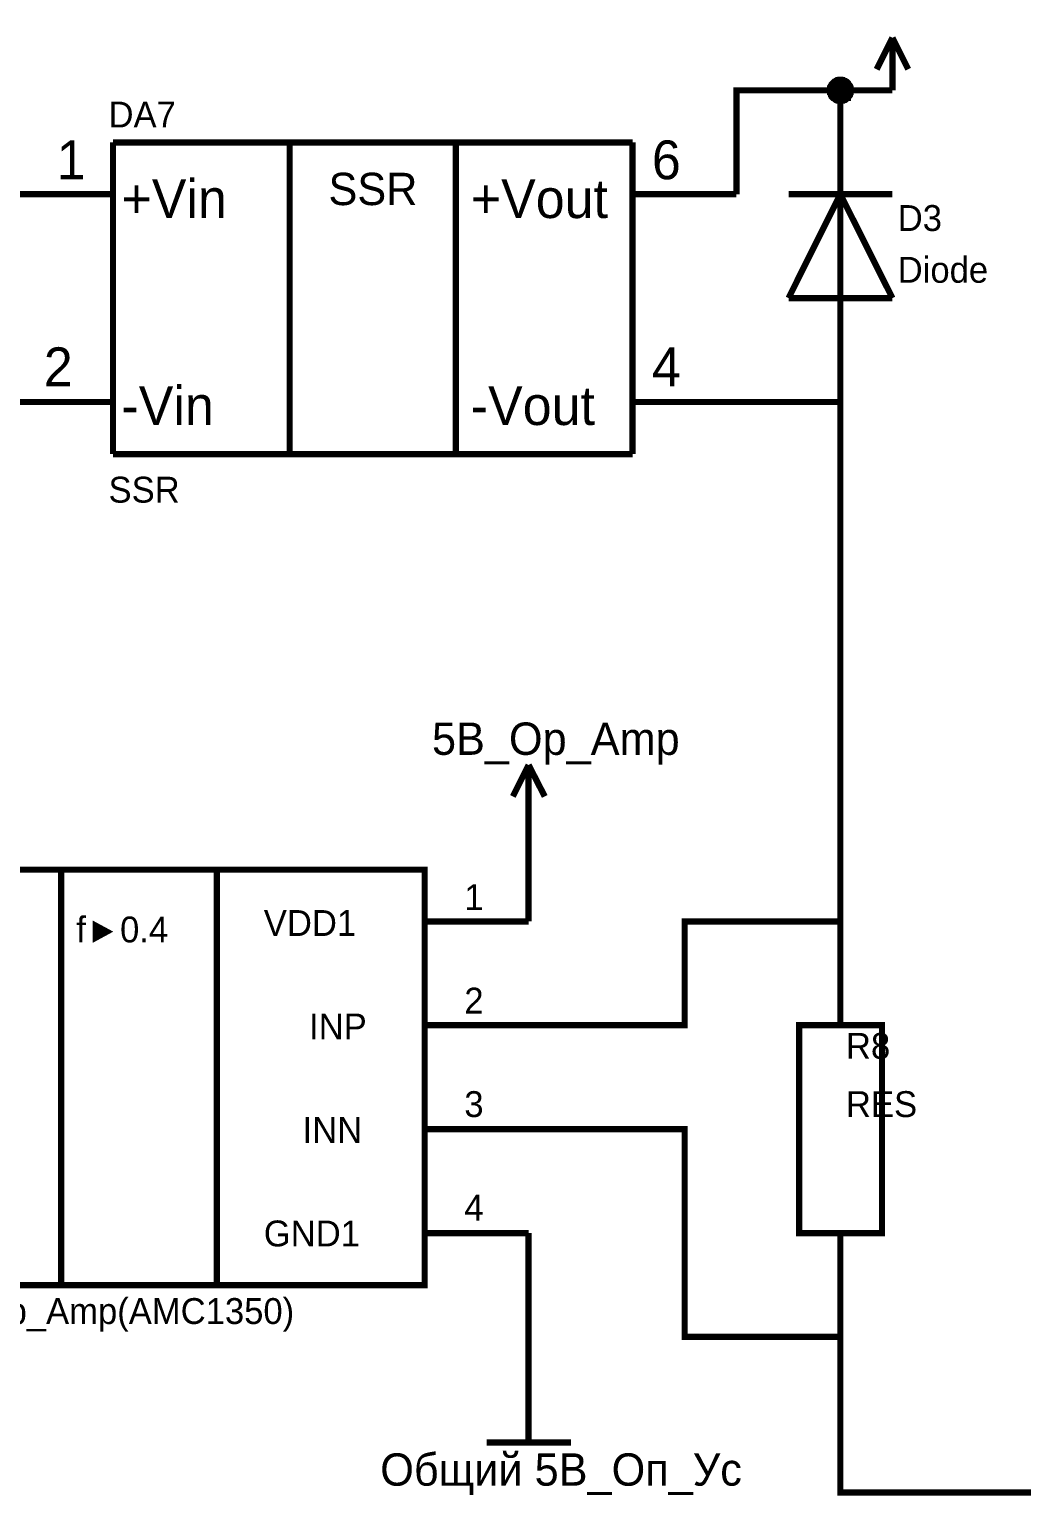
# Model space of a CAD drawing. Header units: millimetres. Extents: x 0 to 567, y 0 to 399.
# Drawn here: x 438.4 to 486.2, y 157.4 to 227.9 of the extents above; entities that cross this region are included whole.
import ezdxf

# ---------------------------------------------------------------- set-up
doc = ezdxf.new("R2010")
doc.units = ezdxf.units.MM
doc.layers.add('Sheet', color=255, linetype='Continuous')

msp = doc.modelspace()

# ---------------------------------------------------------------- linework, layer by layer
at = {"layer": 'Sheet'}
for points, const_width in [([(512.443, 259.997), (502.445, 259.997), (502.445, 157.5), (477.45, 157.5), (477.45, 164.991)], 0.3), ([(479.959, 227.524), (479.201, 226.006)], 0.3), ([(479.959, 227.524), (480.718, 226.006)], 0.3), ([(479.959, 224.995), (479.959, 227.524)], 0.3), ([(476.944, 224.995), (476.944, 225.014), (476.944, 225.053), (476.944, 225.073), (476.964, 225.092), (476.964, 225.111), (476.964, 225.15), (476.983, 225.17), (476.983, 225.189), (477.003, 225.209), (477.003, 225.228), (477.022, 225.248), (477.042, 225.267), (477.042, 225.287), (477.061, 225.306), (477.08, 225.325), (477.1, 225.345), (477.119, 225.364), (477.139, 225.384), (477.158, 225.403), (477.178, 225.403), (477.197, 225.423), (477.217, 225.442), (477.236, 225.442), (477.256, 225.462), (477.275, 225.462), (477.294, 225.481), (477.333, 225.481), (477.353, 225.481), (477.372, 225.501), (477.392, 225.501), (477.431, 225.501), (477.45, 225.501)], 0.3), ([(476.944, 224.995), (476.944, 225.014), (476.944, 225.053), (476.944, 225.073), (476.964, 225.092), (476.964, 225.111), (476.964, 225.15), (476.983, 225.17), (476.983, 225.189), (477.003, 225.209), (477.003, 225.228), (477.022, 225.248), (477.042, 225.267), (477.042, 225.287), (477.061, 225.306), (477.08, 225.325), (477.1, 225.345), (477.119, 225.364), (477.139, 225.384), (477.158, 225.403), (477.178, 225.403), (477.197, 225.423), (477.217, 225.442), (477.236, 225.442), (477.256, 225.462), (477.275, 225.462), (477.294, 225.481), (477.333, 225.481), (477.353, 225.481), (477.372, 225.501), (477.392, 225.501), (477.431, 225.501), (477.45, 225.501)], 0.3), ([(476.944, 224.995), (476.944, 225.014), (476.944, 225.053), (476.944, 225.073), (476.964, 225.092), (476.964, 225.111), (476.964, 225.15), (476.983, 225.17), (476.983, 225.189), (477.003, 225.209), (477.003, 225.228), (477.022, 225.248), (477.042, 225.267), (477.042, 225.287), (477.061, 225.306), (477.08, 225.325), (477.1, 225.345), (477.119, 225.364), (477.139, 225.384), (477.158, 225.403), (477.178, 225.403), (477.197, 225.423), (477.217, 225.442), (477.236, 225.442), (477.256, 225.462), (477.275, 225.462), (477.294, 225.481), (477.333, 225.481), (477.353, 225.481), (477.372, 225.501), (477.392, 225.501), (477.431, 225.501), (477.45, 225.501)], 0.3), ([(476.944, 224.995), (476.944, 225.014), (476.944, 225.053), (476.944, 225.073), (476.964, 225.092), (476.964, 225.111), (476.964, 225.15), (476.983, 225.17), (476.983, 225.189), (477.003, 225.209), (477.003, 225.228), (477.022, 225.248), (477.042, 225.267), (477.042, 225.287), (477.061, 225.306), (477.08, 225.325), (477.1, 225.345), (477.119, 225.364), (477.139, 225.384), (477.158, 225.403), (477.178, 225.403), (477.197, 225.423), (477.217, 225.442), (477.236, 225.442), (477.256, 225.462), (477.275, 225.462), (477.294, 225.481), (477.333, 225.481), (477.353, 225.481), (477.372, 225.501), (477.392, 225.501), (477.431, 225.501), (477.45, 225.501)], 0.3), ([(476.944, 224.995), (476.944, 225.014), (476.944, 225.053), (476.944, 225.073), (476.964, 225.092), (476.964, 225.111), (476.964, 225.15), (476.983, 225.17), (476.983, 225.189), (477.003, 225.209), (477.003, 225.228), (477.022, 225.248), (477.042, 225.267), (477.042, 225.287), (477.061, 225.306), (477.08, 225.325), (477.1, 225.345), (477.119, 225.364), (477.139, 225.384), (477.158, 225.403), (477.178, 225.403), (477.197, 225.423), (477.217, 225.442), (477.236, 225.442), (477.256, 225.462), (477.275, 225.462), (477.294, 225.481), (477.333, 225.481), (477.353, 225.481), (477.372, 225.501), (477.392, 225.501), (477.431, 225.501), (477.45, 225.501)], 0.3), ([(476.944, 224.995), (476.944, 225.014), (476.944, 225.053), (476.944, 225.073), (476.964, 225.092), (476.964, 225.111), (476.964, 225.15), (476.983, 225.17), (476.983, 225.189), (477.003, 225.209), (477.003, 225.228), (477.022, 225.248), (477.042, 225.267), (477.042, 225.287), (477.061, 225.306), (477.08, 225.325), (477.1, 225.345), (477.119, 225.364), (477.139, 225.384), (477.158, 225.403), (477.178, 225.403), (477.197, 225.423), (477.217, 225.442), (477.236, 225.442), (477.256, 225.462), (477.275, 225.462), (477.294, 225.481), (477.333, 225.481), (477.353, 225.481), (477.372, 225.501), (477.392, 225.501), (477.431, 225.501), (477.45, 225.501)], 0.0991), ([(476.944, 224.995), (476.944, 225.014), (476.944, 225.053), (476.944, 225.073), (476.964, 225.092), (476.964, 225.111), (476.964, 225.15), (476.983, 225.17), (476.983, 225.189), (477.003, 225.209), (477.003, 225.228), (477.022, 225.248), (477.042, 225.267), (477.042, 225.287), (477.061, 225.306), (477.08, 225.325), (477.1, 225.345), (477.119, 225.364), (477.139, 225.384), (477.158, 225.403), (477.178, 225.403), (477.197, 225.423), (477.217, 225.442), (477.236, 225.442), (477.256, 225.462), (477.275, 225.462), (477.294, 225.481), (477.333, 225.481), (477.353, 225.481), (477.372, 225.501), (477.392, 225.501), (477.431, 225.501), (477.45, 225.501)], 0.0991), ([(476.944, 224.995), (476.944, 225.014), (476.944, 225.053), (476.944, 225.073), (476.964, 225.092), (476.964, 225.111), (476.964, 225.15), (476.983, 225.17), (476.983, 225.189), (477.003, 225.209), (477.003, 225.228), (477.022, 225.248), (477.042, 225.267), (477.042, 225.287), (477.061, 225.306), (477.08, 225.325), (477.1, 225.345), (477.119, 225.364), (477.139, 225.384), (477.158, 225.403), (477.178, 225.403), (477.197, 225.423), (477.217, 225.442), (477.236, 225.442), (477.256, 225.462), (477.275, 225.462), (477.294, 225.481), (477.333, 225.481), (477.353, 225.481), (477.372, 225.501), (477.392, 225.501), (477.431, 225.501), (477.45, 225.501)], 0.0991), ([(476.944, 224.995), (476.944, 225.014), (476.944, 225.053), (476.944, 225.073), (476.964, 225.092), (476.964, 225.111), (476.964, 225.15), (476.983, 225.17), (476.983, 225.189), (477.003, 225.209), (477.003, 225.228), (477.022, 225.248), (477.042, 225.267), (477.042, 225.287), (477.061, 225.306), (477.08, 225.325), (477.1, 225.345), (477.119, 225.364), (477.139, 225.384), (477.158, 225.403), (477.178, 225.403), (477.197, 225.423), (477.217, 225.442), (477.236, 225.442), (477.256, 225.462), (477.275, 225.462), (477.294, 225.481), (477.333, 225.481), (477.353, 225.481), (477.372, 225.501), (477.392, 225.501), (477.431, 225.501), (477.45, 225.501)], 0.0991), ([(476.944, 224.995), (476.944, 225.014), (476.944, 225.053), (476.944, 225.073), (476.964, 225.092), (476.964, 225.111), (476.964, 225.15), (476.983, 225.17), (476.983, 225.189), (477.003, 225.209), (477.003, 225.228), (477.022, 225.248), (477.042, 225.267), (477.042, 225.287), (477.061, 225.306), (477.08, 225.325), (477.1, 225.345), (477.119, 225.364), (477.139, 225.384), (477.158, 225.403), (477.178, 225.403), (477.197, 225.423), (477.217, 225.442), (477.236, 225.442), (477.256, 225.462), (477.275, 225.462), (477.294, 225.481), (477.333, 225.481), (477.353, 225.481), (477.372, 225.501), (477.392, 225.501), (477.431, 225.501), (477.45, 225.501)], 0.0991), ([(477.45, 225.501), (477.45, 225.501)], 0.3), ([(477.45, 225.501), (477.469, 225.501), (477.508, 225.501), (477.528, 225.501), (477.547, 225.481), (477.586, 225.481), (477.606, 225.481), (477.625, 225.462), (477.645, 225.462), (477.683, 225.442), (477.703, 225.442), (477.722, 225.423), (477.742, 225.403), (477.761, 225.403), (477.781, 225.384), (477.8, 225.364), (477.82, 225.345), (477.82, 225.325), (477.839, 225.306), (477.859, 225.287), (477.878, 225.267), (477.878, 225.248), (477.897, 225.228), (477.917, 225.209), (477.917, 225.189), (477.917, 225.17), (477.936, 225.15), (477.936, 225.111), (477.936, 225.092), (477.956, 225.073), (477.956, 225.053), (477.956, 225.014), (477.956, 224.995)], 0.3), ([(477.45, 225.501), (477.45, 225.501)], 0.3), ([(477.45, 225.501), (477.469, 225.501), (477.508, 225.501), (477.528, 225.501), (477.547, 225.481), (477.586, 225.481), (477.606, 225.481), (477.625, 225.462), (477.645, 225.462), (477.683, 225.442), (477.703, 225.442), (477.722, 225.423), (477.742, 225.403), (477.761, 225.403), (477.781, 225.384), (477.8, 225.364), (477.82, 225.345), (477.82, 225.325), (477.839, 225.306), (477.859, 225.287), (477.878, 225.267), (477.878, 225.248), (477.897, 225.228), (477.917, 225.209), (477.917, 225.189), (477.917, 225.17), (477.936, 225.15), (477.936, 225.111), (477.936, 225.092), (477.956, 225.073), (477.956, 225.053), (477.956, 225.014), (477.956, 224.995)], 0.3), ([(477.45, 225.501), (477.45, 225.501)], 0.3), ([(477.45, 225.501), (477.469, 225.501), (477.508, 225.501), (477.528, 225.501), (477.547, 225.481), (477.586, 225.481), (477.606, 225.481), (477.625, 225.462), (477.645, 225.462), (477.683, 225.442), (477.703, 225.442), (477.722, 225.423), (477.742, 225.403), (477.761, 225.403), (477.781, 225.384), (477.8, 225.364), (477.82, 225.345), (477.82, 225.325), (477.839, 225.306), (477.859, 225.287), (477.878, 225.267), (477.878, 225.248), (477.897, 225.228), (477.917, 225.209), (477.917, 225.189), (477.917, 225.17), (477.936, 225.15), (477.936, 225.111), (477.936, 225.092), (477.956, 225.073), (477.956, 225.053), (477.956, 225.014), (477.956, 224.995)], 0.3), ([(477.45, 225.501), (477.45, 225.501)], 0.3), ([(477.45, 225.501), (477.469, 225.501), (477.508, 225.501), (477.528, 225.501), (477.547, 225.481), (477.586, 225.481), (477.606, 225.481), (477.625, 225.462), (477.645, 225.462), (477.683, 225.442), (477.703, 225.442), (477.722, 225.423), (477.742, 225.403), (477.761, 225.403), (477.781, 225.384), (477.8, 225.364), (477.82, 225.345), (477.82, 225.325), (477.839, 225.306), (477.859, 225.287), (477.878, 225.267), (477.878, 225.248), (477.897, 225.228), (477.917, 225.209), (477.917, 225.189), (477.917, 225.17), (477.936, 225.15), (477.936, 225.111), (477.936, 225.092), (477.956, 225.073), (477.956, 225.053), (477.956, 225.014), (477.956, 224.995)], 0.3), ([(477.45, 225.501), (477.45, 225.501)], 0.3), ([(477.45, 225.501), (477.469, 225.501), (477.508, 225.501), (477.528, 225.501), (477.547, 225.481), (477.586, 225.481), (477.606, 225.481), (477.625, 225.462), (477.645, 225.462), (477.683, 225.442), (477.703, 225.442), (477.722, 225.423), (477.742, 225.403), (477.761, 225.403), (477.781, 225.384), (477.8, 225.364), (477.82, 225.345), (477.82, 225.325), (477.839, 225.306), (477.859, 225.287), (477.878, 225.267), (477.878, 225.248), (477.897, 225.228), (477.917, 225.209), (477.917, 225.189), (477.917, 225.17), (477.936, 225.15), (477.936, 225.111), (477.936, 225.092), (477.956, 225.073), (477.956, 225.053), (477.956, 225.014), (477.956, 224.995)], 0.3), ([(477.45, 225.501), (477.45, 225.501)], 0.0991), ([(477.45, 225.501), (477.469, 225.501), (477.508, 225.501), (477.528, 225.501), (477.547, 225.481), (477.586, 225.481), (477.606, 225.481), (477.625, 225.462), (477.645, 225.462), (477.683, 225.442), (477.703, 225.442), (477.722, 225.423), (477.742, 225.403), (477.761, 225.403), (477.781, 225.384), (477.8, 225.364), (477.82, 225.345), (477.82, 225.325), (477.839, 225.306), (477.859, 225.287), (477.878, 225.267), (477.878, 225.248), (477.897, 225.228), (477.917, 225.209), (477.917, 225.189), (477.917, 225.17), (477.936, 225.15), (477.936, 225.111), (477.936, 225.092), (477.956, 225.073), (477.956, 225.053), (477.956, 225.014), (477.956, 224.995)], 0.0991), ([(477.45, 225.501), (477.45, 225.501)], 0.0991), ([(477.45, 225.501), (477.469, 225.501), (477.508, 225.501), (477.528, 225.501), (477.547, 225.481), (477.586, 225.481), (477.606, 225.481), (477.625, 225.462), (477.645, 225.462), (477.683, 225.442), (477.703, 225.442), (477.722, 225.423), (477.742, 225.403), (477.761, 225.403), (477.781, 225.384), (477.8, 225.364), (477.82, 225.345), (477.82, 225.325), (477.839, 225.306), (477.859, 225.287), (477.878, 225.267), (477.878, 225.248), (477.897, 225.228), (477.917, 225.209), (477.917, 225.189), (477.917, 225.17), (477.936, 225.15), (477.936, 225.111), (477.936, 225.092), (477.956, 225.073), (477.956, 225.053), (477.956, 225.014), (477.956, 224.995)], 0.0991), ([(477.45, 225.501), (477.45, 225.501)], 0.0991), ([(477.45, 225.501), (477.469, 225.501), (477.508, 225.501), (477.528, 225.501), (477.547, 225.481), (477.586, 225.481), (477.606, 225.481), (477.625, 225.462), (477.645, 225.462), (477.683, 225.442), (477.703, 225.442), (477.722, 225.423), (477.742, 225.403), (477.761, 225.403), (477.781, 225.384), (477.8, 225.364), (477.82, 225.345), (477.82, 225.325), (477.839, 225.306), (477.859, 225.287), (477.878, 225.267), (477.878, 225.248), (477.897, 225.228), (477.917, 225.209), (477.917, 225.189), (477.917, 225.17), (477.936, 225.15), (477.936, 225.111), (477.936, 225.092), (477.956, 225.073), (477.956, 225.053), (477.956, 225.014), (477.956, 224.995)], 0.0991), ([(477.45, 225.501), (477.45, 225.501)], 0.0991), ([(477.45, 225.501), (477.469, 225.501), (477.508, 225.501), (477.528, 225.501), (477.547, 225.481), (477.586, 225.481), (477.606, 225.481), (477.625, 225.462), (477.645, 225.462), (477.683, 225.442), (477.703, 225.442), (477.722, 225.423), (477.742, 225.403), (477.761, 225.403), (477.781, 225.384), (477.8, 225.364), (477.82, 225.345), (477.82, 225.325), (477.839, 225.306), (477.859, 225.287), (477.878, 225.267), (477.878, 225.248), (477.897, 225.228), (477.917, 225.209), (477.917, 225.189), (477.917, 225.17), (477.936, 225.15), (477.936, 225.111), (477.936, 225.092), (477.956, 225.073), (477.956, 225.053), (477.956, 225.014), (477.956, 224.995)], 0.0991), ([(477.45, 225.501), (477.45, 225.501)], 0.0991), ([(477.45, 225.501), (477.469, 225.501), (477.508, 225.501), (477.528, 225.501), (477.547, 225.481), (477.586, 225.481), (477.606, 225.481), (477.625, 225.462), (477.645, 225.462), (477.683, 225.442), (477.703, 225.442), (477.722, 225.423), (477.742, 225.403), (477.761, 225.403), (477.781, 225.384), (477.8, 225.364), (477.82, 225.345), (477.82, 225.325), (477.839, 225.306), (477.859, 225.287), (477.878, 225.267), (477.878, 225.248), (477.897, 225.228), (477.917, 225.209), (477.917, 225.189), (477.917, 225.17), (477.936, 225.15), (477.936, 225.111), (477.936, 225.092), (477.956, 225.073), (477.956, 225.053), (477.956, 225.014), (477.956, 224.995)], 0.0991), ([(479.959, 224.995), (477.45, 224.995), (472.451, 224.995), (472.451, 219.994)], 0.3), ([(477.45, 224.489), (477.431, 224.489), (477.392, 224.489), (477.372, 224.489), (477.353, 224.508), (477.333, 224.508), (477.294, 224.508), (477.275, 224.528), (477.256, 224.528), (477.236, 224.528), (477.217, 224.547), (477.197, 224.567), (477.178, 224.567), (477.158, 224.586), (477.139, 224.606), (477.119, 224.625), (477.1, 224.625), (477.08, 224.645), (477.061, 224.664), (477.042, 224.683), (477.042, 224.703), (477.022, 224.722), (477.003, 224.742), (477.003, 224.761), (476.983, 224.8), (476.983, 224.82), (476.964, 224.839), (476.964, 224.859), (476.964, 224.897), (476.944, 224.917), (476.944, 224.936), (476.944, 224.975), (476.944, 224.995)], 0.3), ([(476.944, 224.995), (476.944, 224.995)], 0.3), ([(477.45, 224.489), (477.431, 224.489), (477.392, 224.489), (477.372, 224.489), (477.353, 224.508), (477.333, 224.508), (477.294, 224.508), (477.275, 224.528), (477.256, 224.528), (477.236, 224.528), (477.217, 224.547), (477.197, 224.567), (477.178, 224.567), (477.158, 224.586), (477.139, 224.606), (477.119, 224.625), (477.1, 224.625), (477.08, 224.645), (477.061, 224.664), (477.042, 224.683), (477.042, 224.703), (477.022, 224.722), (477.003, 224.742), (477.003, 224.761), (476.983, 224.8), (476.983, 224.82), (476.964, 224.839), (476.964, 224.859), (476.964, 224.897), (476.944, 224.917), (476.944, 224.936), (476.944, 224.975), (476.944, 224.995)], 0.3), ([(476.944, 224.995), (476.944, 224.995)], 0.3), ([(477.45, 224.489), (477.431, 224.489), (477.392, 224.489), (477.372, 224.489), (477.353, 224.508), (477.333, 224.508), (477.294, 224.508), (477.275, 224.528), (477.256, 224.528), (477.236, 224.528), (477.217, 224.547), (477.197, 224.567), (477.178, 224.567), (477.158, 224.586), (477.139, 224.606), (477.119, 224.625), (477.1, 224.625), (477.08, 224.645), (477.061, 224.664), (477.042, 224.683), (477.042, 224.703), (477.022, 224.722), (477.003, 224.742), (477.003, 224.761), (476.983, 224.8), (476.983, 224.82), (476.964, 224.839), (476.964, 224.859), (476.964, 224.897), (476.944, 224.917), (476.944, 224.936), (476.944, 224.975), (476.944, 224.995)], 0.3), ([(476.944, 224.995), (476.944, 224.995)], 0.3), ([(477.45, 224.489), (477.431, 224.489), (477.392, 224.489), (477.372, 224.489), (477.353, 224.508), (477.333, 224.508), (477.294, 224.508), (477.275, 224.528), (477.256, 224.528), (477.236, 224.528), (477.217, 224.547), (477.197, 224.567), (477.178, 224.567), (477.158, 224.586), (477.139, 224.606), (477.119, 224.625), (477.1, 224.625), (477.08, 224.645), (477.061, 224.664), (477.042, 224.683), (477.042, 224.703), (477.022, 224.722), (477.003, 224.742), (477.003, 224.761), (476.983, 224.8), (476.983, 224.82), (476.964, 224.839), (476.964, 224.859), (476.964, 224.897), (476.944, 224.917), (476.944, 224.936), (476.944, 224.975), (476.944, 224.995)], 0.3), ([(476.944, 224.995), (476.944, 224.995)], 0.3), ([(477.45, 224.489), (477.431, 224.489), (477.392, 224.489), (477.372, 224.489), (477.353, 224.508), (477.333, 224.508), (477.294, 224.508), (477.275, 224.528), (477.256, 224.528), (477.236, 224.528), (477.217, 224.547), (477.197, 224.567), (477.178, 224.567), (477.158, 224.586), (477.139, 224.606), (477.119, 224.625), (477.1, 224.625), (477.08, 224.645), (477.061, 224.664), (477.042, 224.683), (477.042, 224.703), (477.022, 224.722), (477.003, 224.742), (477.003, 224.761), (476.983, 224.8), (476.983, 224.82), (476.964, 224.839), (476.964, 224.859), (476.964, 224.897), (476.944, 224.917), (476.944, 224.936), (476.944, 224.975), (476.944, 224.995)], 0.3), ([(476.944, 224.995), (476.944, 224.995)], 0.3), ([(477.45, 224.489), (477.431, 224.489), (477.392, 224.489), (477.372, 224.489), (477.353, 224.508), (477.333, 224.508), (477.294, 224.508), (477.275, 224.528), (477.256, 224.528), (477.236, 224.528), (477.217, 224.547), (477.197, 224.567), (477.178, 224.567), (477.158, 224.586), (477.139, 224.606), (477.119, 224.625), (477.1, 224.625), (477.08, 224.645), (477.061, 224.664), (477.042, 224.683), (477.042, 224.703), (477.022, 224.722), (477.003, 224.742), (477.003, 224.761), (476.983, 224.8), (476.983, 224.82), (476.964, 224.839), (476.964, 224.859), (476.964, 224.897), (476.944, 224.917), (476.944, 224.936), (476.944, 224.975), (476.944, 224.995)], 0.0991), ([(476.944, 224.995), (476.944, 224.995)], 0.0991), ([(477.45, 224.489), (477.431, 224.489), (477.392, 224.489), (477.372, 224.489), (477.353, 224.508), (477.333, 224.508), (477.294, 224.508), (477.275, 224.528), (477.256, 224.528), (477.236, 224.528), (477.217, 224.547), (477.197, 224.567), (477.178, 224.567), (477.158, 224.586), (477.139, 224.606), (477.119, 224.625), (477.1, 224.625), (477.08, 224.645), (477.061, 224.664), (477.042, 224.683), (477.042, 224.703), (477.022, 224.722), (477.003, 224.742), (477.003, 224.761), (476.983, 224.8), (476.983, 224.82), (476.964, 224.839), (476.964, 224.859), (476.964, 224.897), (476.944, 224.917), (476.944, 224.936), (476.944, 224.975), (476.944, 224.995)], 0.0991), ([(476.944, 224.995), (476.944, 224.995)], 0.0991), ([(477.45, 224.489), (477.431, 224.489), (477.392, 224.489), (477.372, 224.489), (477.353, 224.508), (477.333, 224.508), (477.294, 224.508), (477.275, 224.528), (477.256, 224.528), (477.236, 224.528), (477.217, 224.547), (477.197, 224.567), (477.178, 224.567), (477.158, 224.586), (477.139, 224.606), (477.119, 224.625), (477.1, 224.625), (477.08, 224.645), (477.061, 224.664), (477.042, 224.683), (477.042, 224.703), (477.022, 224.722), (477.003, 224.742), (477.003, 224.761), (476.983, 224.8), (476.983, 224.82), (476.964, 224.839), (476.964, 224.859), (476.964, 224.897), (476.944, 224.917), (476.944, 224.936), (476.944, 224.975), (476.944, 224.995)], 0.0991), ([(476.944, 224.995), (476.944, 224.995)], 0.0991), ([(477.45, 224.489), (477.431, 224.489), (477.392, 224.489), (477.372, 224.489), (477.353, 224.508), (477.333, 224.508), (477.294, 224.508), (477.275, 224.528), (477.256, 224.528), (477.236, 224.528), (477.217, 224.547), (477.197, 224.567), (477.178, 224.567), (477.158, 224.586), (477.139, 224.606), (477.119, 224.625), (477.1, 224.625), (477.08, 224.645), (477.061, 224.664), (477.042, 224.683), (477.042, 224.703), (477.022, 224.722), (477.003, 224.742), (477.003, 224.761), (476.983, 224.8), (476.983, 224.82), (476.964, 224.839), (476.964, 224.859), (476.964, 224.897), (476.944, 224.917), (476.944, 224.936), (476.944, 224.975), (476.944, 224.995)], 0.0991), ([(476.944, 224.995), (476.944, 224.995)], 0.0991), ([(477.45, 224.489), (477.431, 224.489), (477.392, 224.489), (477.372, 224.489), (477.353, 224.508), (477.333, 224.508), (477.294, 224.508), (477.275, 224.528), (477.256, 224.528), (477.236, 224.528), (477.217, 224.547), (477.197, 224.567), (477.178, 224.567), (477.158, 224.586), (477.139, 224.606), (477.119, 224.625), (477.1, 224.625), (477.08, 224.645), (477.061, 224.664), (477.042, 224.683), (477.042, 224.703), (477.022, 224.722), (477.003, 224.742), (477.003, 224.761), (476.983, 224.8), (476.983, 224.82), (476.964, 224.839), (476.964, 224.859), (476.964, 224.897), (476.944, 224.917), (476.944, 224.936), (476.944, 224.975), (476.944, 224.995)], 0.0991), ([(476.944, 224.995), (476.944, 224.995)], 0.0991), ([(477.956, 224.995), (477.956, 224.975), (477.956, 224.936), (477.956, 224.917), (477.936, 224.897), (477.936, 224.859), (477.936, 224.839), (477.917, 224.82), (477.917, 224.8), (477.917, 224.761), (477.897, 224.742), (477.878, 224.722), (477.878, 224.703), (477.859, 224.683), (477.839, 224.664), (477.82, 224.645), (477.82, 224.625), (477.8, 224.625), (477.781, 224.606), (477.761, 224.586), (477.742, 224.567), (477.722, 224.567), (477.703, 224.547), (477.683, 224.528), (477.645, 224.528), (477.625, 224.528), (477.606, 224.508), (477.586, 224.508), (477.547, 224.508), (477.528, 224.489), (477.508, 224.489), (477.469, 224.489), (477.45, 224.489)], 0.3), ([(477.45, 219.994), (477.45, 224.995)], 0.3), ([(477.956, 224.995), (477.956, 224.975), (477.956, 224.936), (477.956, 224.917), (477.936, 224.897), (477.936, 224.859), (477.936, 224.839), (477.917, 224.82), (477.917, 224.8), (477.917, 224.761), (477.897, 224.742), (477.878, 224.722), (477.878, 224.703), (477.859, 224.683), (477.839, 224.664), (477.82, 224.645), (477.82, 224.625), (477.8, 224.625), (477.781, 224.606), (477.761, 224.586), (477.742, 224.567), (477.722, 224.567), (477.703, 224.547), (477.683, 224.528), (477.645, 224.528), (477.625, 224.528), (477.606, 224.508), (477.586, 224.508), (477.547, 224.508), (477.528, 224.489), (477.508, 224.489), (477.469, 224.489), (477.45, 224.489)], 0.3), ([(477.956, 224.995), (477.956, 224.975), (477.956, 224.936), (477.956, 224.917), (477.936, 224.897), (477.936, 224.859), (477.936, 224.839), (477.917, 224.82), (477.917, 224.8), (477.917, 224.761), (477.897, 224.742), (477.878, 224.722), (477.878, 224.703), (477.859, 224.683), (477.839, 224.664), (477.82, 224.645), (477.82, 224.625), (477.8, 224.625), (477.781, 224.606), (477.761, 224.586), (477.742, 224.567), (477.722, 224.567), (477.703, 224.547), (477.683, 224.528), (477.645, 224.528), (477.625, 224.528), (477.606, 224.508), (477.586, 224.508), (477.547, 224.508), (477.528, 224.489), (477.508, 224.489), (477.469, 224.489), (477.45, 224.489)], 0.3), ([(477.956, 224.995), (477.956, 224.975), (477.956, 224.936), (477.956, 224.917), (477.936, 224.897), (477.936, 224.859), (477.936, 224.839), (477.917, 224.82), (477.917, 224.8), (477.917, 224.761), (477.897, 224.742), (477.878, 224.722), (477.878, 224.703), (477.859, 224.683), (477.839, 224.664), (477.82, 224.645), (477.82, 224.625), (477.8, 224.625), (477.781, 224.606), (477.761, 224.586), (477.742, 224.567), (477.722, 224.567), (477.703, 224.547), (477.683, 224.528), (477.645, 224.528), (477.625, 224.528), (477.606, 224.508), (477.586, 224.508), (477.547, 224.508), (477.528, 224.489), (477.508, 224.489), (477.469, 224.489), (477.45, 224.489)], 0.3), ([(477.956, 224.995), (477.956, 224.975), (477.956, 224.936), (477.956, 224.917), (477.936, 224.897), (477.936, 224.859), (477.936, 224.839), (477.917, 224.82), (477.917, 224.8), (477.917, 224.761), (477.897, 224.742), (477.878, 224.722), (477.878, 224.703), (477.859, 224.683), (477.839, 224.664), (477.82, 224.645), (477.82, 224.625), (477.8, 224.625), (477.781, 224.606), (477.761, 224.586), (477.742, 224.567), (477.722, 224.567), (477.703, 224.547), (477.683, 224.528), (477.645, 224.528), (477.625, 224.528), (477.606, 224.508), (477.586, 224.508), (477.547, 224.508), (477.528, 224.489), (477.508, 224.489), (477.469, 224.489), (477.45, 224.489)], 0.3), ([(477.956, 224.995), (477.956, 224.975), (477.956, 224.936), (477.956, 224.917), (477.936, 224.897), (477.936, 224.859), (477.936, 224.839), (477.917, 224.82), (477.917, 224.8), (477.917, 224.761), (477.897, 224.742), (477.878, 224.722), (477.878, 224.703), (477.859, 224.683), (477.839, 224.664), (477.82, 224.645), (477.82, 224.625), (477.8, 224.625), (477.781, 224.606), (477.761, 224.586), (477.742, 224.567), (477.722, 224.567), (477.703, 224.547), (477.683, 224.528), (477.645, 224.528), (477.625, 224.528), (477.606, 224.508), (477.586, 224.508), (477.547, 224.508), (477.528, 224.489), (477.508, 224.489), (477.469, 224.489), (477.45, 224.489)], 0.0991), ([(477.956, 224.995), (477.956, 224.975), (477.956, 224.936), (477.956, 224.917), (477.936, 224.897), (477.936, 224.859), (477.936, 224.839), (477.917, 224.82), (477.917, 224.8), (477.917, 224.761), (477.897, 224.742), (477.878, 224.722), (477.878, 224.703), (477.859, 224.683), (477.839, 224.664), (477.82, 224.645), (477.82, 224.625), (477.8, 224.625), (477.781, 224.606), (477.761, 224.586), (477.742, 224.567), (477.722, 224.567), (477.703, 224.547), (477.683, 224.528), (477.645, 224.528), (477.625, 224.528), (477.606, 224.508), (477.586, 224.508), (477.547, 224.508), (477.528, 224.489), (477.508, 224.489), (477.469, 224.489), (477.45, 224.489)], 0.0991), ([(477.956, 224.995), (477.956, 224.975), (477.956, 224.936), (477.956, 224.917), (477.936, 224.897), (477.936, 224.859), (477.936, 224.839), (477.917, 224.82), (477.917, 224.8), (477.917, 224.761), (477.897, 224.742), (477.878, 224.722), (477.878, 224.703), (477.859, 224.683), (477.839, 224.664), (477.82, 224.645), (477.82, 224.625), (477.8, 224.625), (477.781, 224.606), (477.761, 224.586), (477.742, 224.567), (477.722, 224.567), (477.703, 224.547), (477.683, 224.528), (477.645, 224.528), (477.625, 224.528), (477.606, 224.508), (477.586, 224.508), (477.547, 224.508), (477.528, 224.489), (477.508, 224.489), (477.469, 224.489), (477.45, 224.489)], 0.0991), ([(477.956, 224.995), (477.956, 224.975), (477.956, 224.936), (477.956, 224.917), (477.936, 224.897), (477.936, 224.859), (477.936, 224.839), (477.917, 224.82), (477.917, 224.8), (477.917, 224.761), (477.897, 224.742), (477.878, 224.722), (477.878, 224.703), (477.859, 224.683), (477.839, 224.664), (477.82, 224.645), (477.82, 224.625), (477.8, 224.625), (477.781, 224.606), (477.761, 224.586), (477.742, 224.567), (477.722, 224.567), (477.703, 224.547), (477.683, 224.528), (477.645, 224.528), (477.625, 224.528), (477.606, 224.508), (477.586, 224.508), (477.547, 224.508), (477.528, 224.489), (477.508, 224.489), (477.469, 224.489), (477.45, 224.489)], 0.0991), ([(477.956, 224.995), (477.956, 224.975), (477.956, 224.936), (477.956, 224.917), (477.936, 224.897), (477.936, 224.859), (477.936, 224.839), (477.917, 224.82), (477.917, 224.8), (477.917, 224.761), (477.897, 224.742), (477.878, 224.722), (477.878, 224.703), (477.859, 224.683), (477.839, 224.664), (477.82, 224.645), (477.82, 224.625), (477.8, 224.625), (477.781, 224.606), (477.761, 224.586), (477.742, 224.567), (477.722, 224.567), (477.703, 224.547), (477.683, 224.528), (477.645, 224.528), (477.625, 224.528), (477.606, 224.508), (477.586, 224.508), (477.547, 224.508), (477.528, 224.489), (477.508, 224.489), (477.469, 224.489), (477.45, 224.489)], 0.0991), ([(477.956, 224.995), (477.956, 224.995), (477.956, 224.995), (477.956, 224.995), (477.956, 224.995), (477.956, 224.995), (477.956, 224.995), (477.956, 224.995), (477.956, 224.995), (477.956, 224.995), (477.956, 224.995), (477.956, 224.995), (477.956, 224.995), (477.956, 224.995), (477.956, 224.995), (477.956, 224.995), (477.956, 224.995), (477.956, 224.995), (477.956, 224.995), (477.956, 224.995), (477.956, 224.995), (477.956, 224.995), (477.956, 224.995), (477.956, 224.995), (477.956, 224.995), (477.956, 224.995), (477.956, 224.995), (477.956, 224.995), (477.956, 224.995), (477.956, 224.995), (477.956, 224.995), (477.956, 224.995), (477.956, 224.995)], 0.3), ([(477.956, 224.995), (477.956, 224.995)], 0.3), ([(477.956, 224.995), (477.956, 224.995), (477.956, 224.995), (477.956, 224.995), (477.956, 224.995), (477.956, 224.995), (477.956, 224.995), (477.956, 224.995), (477.956, 224.995), (477.956, 224.995), (477.956, 224.995), (477.956, 224.995), (477.956, 224.995), (477.956, 224.995), (477.956, 224.995), (477.956, 224.995), (477.956, 224.995), (477.956, 224.995), (477.956, 224.995), (477.956, 224.995), (477.956, 224.995), (477.956, 224.995), (477.956, 224.995), (477.956, 224.995), (477.956, 224.995), (477.956, 224.995), (477.956, 224.995), (477.956, 224.995), (477.956, 224.995), (477.956, 224.995), (477.956, 224.995), (477.956, 224.995), (477.956, 224.995)], 0.3), ([(477.956, 224.995), (477.956, 224.995)], 0.3), ([(477.956, 224.995), (477.956, 224.995), (477.956, 224.995), (477.956, 224.995), (477.956, 224.995), (477.956, 224.995), (477.956, 224.995), (477.956, 224.995), (477.956, 224.995), (477.956, 224.995), (477.956, 224.995), (477.956, 224.995), (477.956, 224.995), (477.956, 224.995), (477.956, 224.995), (477.956, 224.995), (477.956, 224.995), (477.956, 224.995), (477.956, 224.995), (477.956, 224.995), (477.956, 224.995), (477.956, 224.995), (477.956, 224.995), (477.956, 224.995), (477.956, 224.995), (477.956, 224.995), (477.956, 224.995), (477.956, 224.995), (477.956, 224.995), (477.956, 224.995), (477.956, 224.995), (477.956, 224.995), (477.956, 224.995)], 0.3), ([(477.956, 224.995), (477.956, 224.995)], 0.3), ([(477.956, 224.995), (477.956, 224.995), (477.956, 224.995), (477.956, 224.995), (477.956, 224.995), (477.956, 224.995), (477.956, 224.995), (477.956, 224.995), (477.956, 224.995), (477.956, 224.995), (477.956, 224.995), (477.956, 224.995), (477.956, 224.995), (477.956, 224.995), (477.956, 224.995), (477.956, 224.995), (477.956, 224.995), (477.956, 224.995), (477.956, 224.995), (477.956, 224.995), (477.956, 224.995), (477.956, 224.995), (477.956, 224.995), (477.956, 224.995), (477.956, 224.995), (477.956, 224.995), (477.956, 224.995), (477.956, 224.995), (477.956, 224.995), (477.956, 224.995), (477.956, 224.995), (477.956, 224.995), (477.956, 224.995)], 0.3), ([(477.956, 224.995), (477.956, 224.995)], 0.3), ([(477.956, 224.995), (477.956, 224.995), (477.956, 224.995), (477.956, 224.995), (477.956, 224.995), (477.956, 224.995), (477.956, 224.995), (477.956, 224.995), (477.956, 224.995), (477.956, 224.995), (477.956, 224.995), (477.956, 224.995), (477.956, 224.995), (477.956, 224.995), (477.956, 224.995), (477.956, 224.995), (477.956, 224.995), (477.956, 224.995), (477.956, 224.995), (477.956, 224.995), (477.956, 224.995), (477.956, 224.995), (477.956, 224.995), (477.956, 224.995), (477.956, 224.995), (477.956, 224.995), (477.956, 224.995), (477.956, 224.995), (477.956, 224.995), (477.956, 224.995), (477.956, 224.995), (477.956, 224.995), (477.956, 224.995)], 0.3), ([(477.956, 224.995), (477.956, 224.995)], 0.3), ([(477.956, 224.995), (477.956, 224.995), (477.956, 224.995), (477.956, 224.995), (477.956, 224.995), (477.956, 224.995), (477.956, 224.995), (477.956, 224.995), (477.956, 224.995), (477.956, 224.995), (477.956, 224.995), (477.956, 224.995), (477.956, 224.995), (477.956, 224.995), (477.956, 224.995), (477.956, 224.995), (477.956, 224.995), (477.956, 224.995), (477.956, 224.995), (477.956, 224.995), (477.956, 224.995), (477.956, 224.995), (477.956, 224.995), (477.956, 224.995), (477.956, 224.995), (477.956, 224.995), (477.956, 224.995), (477.956, 224.995), (477.956, 224.995), (477.956, 224.995), (477.956, 224.995), (477.956, 224.995), (477.956, 224.995)], 0.0991), ([(477.956, 224.995), (477.956, 224.995)], 0.0991), ([(477.956, 224.995), (477.956, 224.995), (477.956, 224.995), (477.956, 224.995), (477.956, 224.995), (477.956, 224.995), (477.956, 224.995), (477.956, 224.995), (477.956, 224.995), (477.956, 224.995), (477.956, 224.995), (477.956, 224.995), (477.956, 224.995), (477.956, 224.995), (477.956, 224.995), (477.956, 224.995), (477.956, 224.995), (477.956, 224.995), (477.956, 224.995), (477.956, 224.995), (477.956, 224.995), (477.956, 224.995), (477.956, 224.995), (477.956, 224.995), (477.956, 224.995), (477.956, 224.995), (477.956, 224.995), (477.956, 224.995), (477.956, 224.995), (477.956, 224.995), (477.956, 224.995), (477.956, 224.995), (477.956, 224.995)], 0.0991), ([(477.956, 224.995), (477.956, 224.995)], 0.0991), ([(477.956, 224.995), (477.956, 224.995), (477.956, 224.995), (477.956, 224.995), (477.956, 224.995), (477.956, 224.995), (477.956, 224.995), (477.956, 224.995), (477.956, 224.995), (477.956, 224.995), (477.956, 224.995), (477.956, 224.995), (477.956, 224.995), (477.956, 224.995), (477.956, 224.995), (477.956, 224.995), (477.956, 224.995), (477.956, 224.995), (477.956, 224.995), (477.956, 224.995), (477.956, 224.995), (477.956, 224.995), (477.956, 224.995), (477.956, 224.995), (477.956, 224.995), (477.956, 224.995), (477.956, 224.995), (477.956, 224.995), (477.956, 224.995), (477.956, 224.995), (477.956, 224.995), (477.956, 224.995), (477.956, 224.995)], 0.0991), ([(477.956, 224.995), (477.956, 224.995)], 0.0991), ([(477.956, 224.995), (477.956, 224.995), (477.956, 224.995), (477.956, 224.995), (477.956, 224.995), (477.956, 224.995), (477.956, 224.995), (477.956, 224.995), (477.956, 224.995), (477.956, 224.995), (477.956, 224.995), (477.956, 224.995), (477.956, 224.995), (477.956, 224.995), (477.956, 224.995), (477.956, 224.995), (477.956, 224.995), (477.956, 224.995), (477.956, 224.995), (477.956, 224.995), (477.956, 224.995), (477.956, 224.995), (477.956, 224.995), (477.956, 224.995), (477.956, 224.995), (477.956, 224.995), (477.956, 224.995), (477.956, 224.995), (477.956, 224.995), (477.956, 224.995), (477.956, 224.995), (477.956, 224.995), (477.956, 224.995)], 0.0991), ([(477.956, 224.995), (477.956, 224.995)], 0.0991), ([(477.956, 224.995), (477.956, 224.995), (477.956, 224.995), (477.956, 224.995), (477.956, 224.995), (477.956, 224.995), (477.956, 224.995), (477.956, 224.995), (477.956, 224.995), (477.956, 224.995), (477.956, 224.995), (477.956, 224.995), (477.956, 224.995), (477.956, 224.995), (477.956, 224.995), (477.956, 224.995), (477.956, 224.995), (477.956, 224.995), (477.956, 224.995), (477.956, 224.995), (477.956, 224.995), (477.956, 224.995), (477.956, 224.995), (477.956, 224.995), (477.956, 224.995), (477.956, 224.995), (477.956, 224.995), (477.956, 224.995), (477.956, 224.995), (477.956, 224.995), (477.956, 224.995), (477.956, 224.995), (477.956, 224.995)], 0.0991), ([(477.956, 224.995), (477.956, 224.995)], 0.0991), ([(442.457, 222.485), (442.457, 207.484)], 0.3), ([(467.452, 222.485), (442.457, 222.485)], 0.3), ([(450.957, 222.485), (450.957, 207.484)], 0.3), ([(458.952, 222.485), (458.952, 207.484)], 0.3), ([(467.452, 207.484), (467.452, 222.485)], 0.3), ([(442.457, 219.994), (437.458, 219.994)], 0.3), ([(467.452, 219.994), (472.451, 219.994)], 0.3), ([(477.45, 219.994), (474.96, 214.994)], 0.3), ([(477.45, 219.994), (474.96, 219.994)], 0.3), ([(479.959, 214.994), (477.45, 219.994)], 0.3), ([(477.45, 219.994), (479.959, 219.994)], 0.3), ([(477.45, 214.994), (477.45, 219.994)], 0.3), ([(477.45, 214.994), (474.96, 214.994)], 0.3), ([(477.45, 214.994), (477.45, 209.994)], 0.3), ([(477.45, 214.994), (479.959, 214.994)], 0.3), ([(442.457, 209.994), (437.458, 209.994)], 0.3), ([(467.452, 209.994), (472.451, 209.994)], 0.3), ([(472.451, 209.994), (477.45, 209.994), (477.45, 184.992)], 0.3), ([(442.457, 207.484), (467.452, 207.484)], 0.3), ([(462.453, 192.522), (461.695, 191.004)], 0.3), ([(462.453, 192.522), (463.231, 191.004)], 0.3), ([(462.453, 189.993), (462.453, 192.522)], 0.3), ([(462.453, 189.993), (462.453, 189.993), (462.453, 184.992)], 0.3), ([(457.454, 184.992), (462.453, 184.992)], 0.3), ([(462.453, 179.992), (469.961, 179.992), (469.961, 184.992), (477.45, 184.992)], 0.3), ([(477.45, 179.992), (477.45, 184.992)], 0.3), ([(457.454, 179.992), (462.453, 179.992)], 0.3), ([(457.454, 174.992), (462.453, 174.992)], 0.3), ([(462.453, 174.992), (469.961, 174.992), (469.961, 164.991), (477.45, 164.991)], 0.3), ([(457.454, 169.991), (462.453, 169.991)], 0.3), ([(462.453, 164.991), (462.453, 164.991), (462.453, 169.991)], 0.3), ([(477.45, 169.991), (477.45, 164.991)], 0.3), ([(462.453, 164.991), (462.453, 159.913)], 0.3), ([(460.43, 159.913), (464.496, 159.913)], 0.3)]:
    msp.add_lwpolyline(points, dxfattribs=dict(at, const_width=const_width))
at = {"layer": 'Sheet', "const_width": 0.508}
msp.add_lwpolyline([(477.246, 225, 1), (477.754, 225, 1)], format="xyb", close=True, dxfattribs=at)
at = {"layer": 'Sheet', "const_width": 0.3}
for points in [[(429.97, 187.483), (457.454, 187.483), (457.454, 167.481), (429.97, 167.481), (429.97, 187.483)], [(439.968, 187.483), (447.456, 187.483), (447.456, 167.481), (439.968, 167.481), (439.968, 187.483)], [(475.466, 179.992), (479.454, 179.992), (479.454, 169.991), (475.466, 169.991), (475.466, 179.992)]]:
    msp.add_lwpolyline(points, close=True, dxfattribs=at)

# ---------------------------------------------------------------- texts
at = {"layer": 'Sheet'}
for s, height, p in [('DA7', 1.2452, (442.243, 223.205)), ('1', 1.868, (439.754, 220.714)), ('6', 1.868, (468.386, 220.714)), ('SSR', 1.5565, (452.825, 219.469)), ('+Vin', 1.8678, (442.866, 218.846)), ('+Vout', 1.8678, (459.672, 218.846)), ('D3', 1.2452, (480.212, 218.224)), ('Diode', 1.2452, (480.212, 215.733)), ('2', 1.868, (439.131, 210.753)), ('4', 1.868, (468.386, 210.753)), ('-Vin', 1.8678, (442.866, 208.885)), ('-Vout', 1.8678, (459.672, 208.885)), ('SSR', 1.2452, (442.243, 205.149)), ('5В_Op_Amp', 1.5565, (457.804, 193.008)), ('1', 1.245, (459.36, 185.537)), ('f►0.4', 1.2452, (440.687, 183.98)), ('VDD1', 1.2452, (449.713, 184.292)), ('2', 1.245, (459.36, 180.556)), ('INP', 1.2452, (451.891, 179.311)), ('R8', 1.2452, (477.722, 178.377)), ('3', 1.245, (459.36, 175.575)), ('RES', 1.2452, (477.722, 175.575)), ('INN', 1.2452, (451.58, 174.33)), ('4', 1.245, (459.36, 170.594)), ('GND1', 1.2452, (449.713, 169.349)), ('Isolated Op_Amp(AMC1350)', 1.24521, (429.795, 165.614)), ('Общий 5В_Оп_Ус', 1.55652, (455.315, 157.831))]:
    msp.add_text(s, height=height, dxfattribs=at).set_placement(p)

doc.saveas('drawing.dxf')
